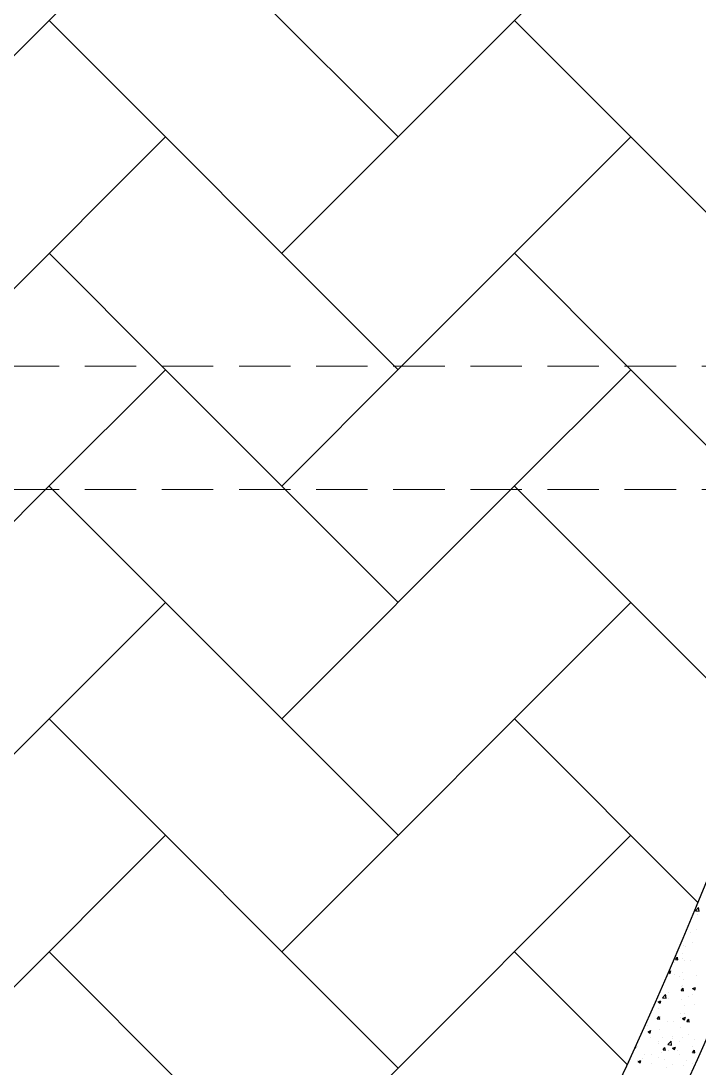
# Model space of a CAD drawing. Header units: millimetres. Extents: x 331487 to 517269, y 198509 to 399936.
# Drawn here: x 418527 to 420176, y 367043 to 369588 of the extents above; entities that cross this region are included whole.
import ezdxf

# ---------------------------------------------------------------- set-up
doc = ezdxf.new("R2010")
doc.units = ezdxf.units.MM
doc.header["$MEASUREMENT"] = 0
doc.linetypes.add('DASHED2', pattern=[0.375, 0.25, -0.125])
doc.layers.add('BEAM', color=1, linetype='Continuous', lineweight=5)
doc.layers.add('COLUMN', color=6, linetype='Continuous')

msp = doc.modelspace()

# ---------------------------------------------------------------- linework, layer by layer
at = {"layer": 'BEAM', "color": 253, "linetype": 'Continuous', "ltscale": 750}
for p, q in [((419444.2, 369306), (418595.7, 370154.5)), ((418030, 369023.2), (418878.5, 369871.7)), ((419161.4, 369023.2), (420009.9, 369871.7)), ((419435.5, 368749), (418595.7, 369588.9)), ((420566.9, 368749), (419727, 369588.9)), ((418321.5, 368749), (418878.5, 369306)), ((419452.9, 368749), (420009.9, 369306)), ((418869.8, 368749), (418595.7, 369023.2)), ((420001.2, 368749), (419727, 369023.2)), ((418587.2, 368449), (418878.5, 368740.3)), ((419169.8, 368449), (418869.8, 368749)), ((419161.4, 368457.5), (419452.9, 368749)), ((419444.2, 368740.3), (419435.5, 368749)), ((419718.6, 368449), (420009.9, 368740.3)), ((420301.2, 368449), (420001.2, 368749)), ((418604.1, 368449), (418595.7, 368457.5)), ((419735.5, 368449), (419727, 368457.5)), ((418030, 367891.8), (418587.2, 368449)), ((419444.2, 367609), (418604.1, 368449)), ((419161.4, 367891.8), (419718.6, 368449)), ((419444.2, 368174.6), (419169.8, 368449)), ((420331.6, 367853), (419735.5, 368449)), ((418030, 367326.1), (418878.5, 368174.6)), ((419161.4, 367326.1), (420009.9, 368174.6)), ((419444.2, 367043.3), (418595.7, 367891.8)), ((420173.3, 367445.5), (419727, 367891.8)), ((418030, 366760.4), (418878.5, 367609)), ((419161.4, 366760.4), (420009.9, 367609)), ((419444.2, 366477.6), (418595.7, 367326.1)), ((420001.4, 367051.8), (419727, 367326.1))]:
    msp.add_line(p, q, dxfattribs=at)
at = {"layer": 'BEAM', "linetype": 'DASHED2', "ltscale": 500}
for p, q in [((414745.1, 368749), (420826.4, 368749)), ((414745.1, 368449), (420755.1, 368449))]:
    msp.add_line(p, q, dxfattribs=at)
at = {"layer": 'COLUMN', "color": 2, "linetype": 'Continuous'}
for p, q in [((420167.3, 367425.6), (420175.1, 367433.8)), ((420176.1, 367424.2), (420175, 367433.7)), ((420167.2, 367425.5), (420176.1, 367424.2)), ((420171.3, 367415.4), (420171.3, 367415.4)), ((420175.8, 367423.8), (420175.8, 367423.8)), ((420145, 367375.9), (420145, 367375.9)), ((420156.4, 367372.7), (420156.4, 367372.7)), ((420170, 367379.2), (420170, 367379.2)), ((420137.7, 367341.9), (420137.7, 367341.9)), ((420143.7, 367339.8), (420143.7, 367339.8)), ((420160.2, 367348.6), (420160.2, 367348.6)), ((420118.5, 367306.8), (420123.3, 367312.5)), ((420118.5, 367306.8), (420124.5, 367306.2)), ((420124.5, 367306.2), (420123.3, 367312.5)), ((420136.4, 367308.6), (420136.4, 367308.6)), ((420136.5, 367321.9), (420136.5, 367321.9)), ((420155.3, 367305.3), (420155.3, 367305.3)), ((420102.2, 367277.3), (420107.7, 367279.4)), ((420105.7, 367273.4), (420107.7, 367279.4)), ((420117.4, 367300.3), (420117.4, 367300.3)), ((420140, 367303.6), (420140, 367303.6)), ((420101.7, 367276.1), (420105.7, 367273.4)), ((420117, 367270.8), (420117, 367270.8)), ((420129, 367265.9), (420129, 367265.9)), ((420135.2, 367275.3), (420135.2, 367275.3)), ((420138.1, 367257.4), (420138.1, 367257.4)), ((420170.4, 367268.6), (420170.4, 367268.6)), ((420132.4, 367231.5), (420137.2, 367237.3)), ((420132.4, 367231.5), (420138.4, 367231)), ((420134, 367242), (420134, 367242)), ((420135.9, 367244), (420135.9, 367244)), ((420138.4, 367231), (420137.2, 367237.3)), ((420160.4, 367236.5), (420167.4, 367239.2)), ((420160.4, 367236.5), (420165.4, 367233.1)), ((420165.4, 367233.1), (420167.4, 367239.2)), ((420165.8, 367234.7), (420165.8, 367234.7)), ((420076.4, 367204.2), (420083.4, 367206.9)), ((420076.4, 367204.2), (420081.3, 367200.9)), ((420081.3, 367200.9), (420083.4, 367206.9)), ((420087, 367214.2), (420095.9, 367212.8)), ((420087.1, 367214.3), (420094.8, 367222.4)), ((420095.9, 367212.8), (420094.8, 367222.3)), ((420097.1, 367220), (420097.1, 367220)), ((420101.5, 367212), (420101.5, 367212)), ((420102.6, 367226.4), (420102.6, 367226.4)), ((420132.8, 367208.7), (420132.8, 367208.7)), ((420150.5, 367217.7), (420150.5, 367217.7)), ((420159.9, 367222), (420159.9, 367222)), ((420076.3, 367187), (420076.3, 367187)), ((420082.3, 367202.3), (420082.3, 367202.3)), ((420139.5, 367195.3), (420139.5, 367195.3)), ((420164.5, 367198.6), (420164.5, 367198.6)), ((420074.5, 367162.6), (420079.4, 367168.3)), ((420074.5, 367162.6), (420080.5, 367162.1)), ((420077.6, 367168.9), (420077.6, 367168.9)), ((420080.5, 367162.1), (420079.4, 367168.3)), ((420081.1, 367169), (420081.1, 367169)), ((420081.4, 367167), (420081.4, 367167)), ((420098.7, 367155.5), (420098.7, 367155.5)), ((420113.2, 367155.9), (420113.2, 367155.9)), ((420131, 367166.6), (420131, 367166.6)), ((420131.6, 367175.4), (420131.6, 367175.4)), ((420136.1, 367164), (420143.1, 367166.6)), ((420136.1, 367164), (420141, 367160.6)), ((420138.2, 367159.2), (420138.2, 367159.2)), ((420139.7, 367177), (420139.7, 367177)), ((420141, 367160.6), (420143, 367166.6)), ((420146.3, 367156.3), (420151.1, 367162.1)), ((420146.3, 367156.3), (420152.2, 367155.8)), ((420152.2, 367155.8), (420151.1, 367162.1)), ((420152.1, 367153.2), (420152.1, 367153.2)), ((420050, 367147.5), (420050, 367147.5)), ((420052, 367131.7), (420059, 367134.4)), ((420052, 367131.7), (420057, 367128.3)), ((420057, 367128.3), (420059, 367134.4)), ((420079.9, 367135.8), (420079.9, 367135.8)), ((420130.4, 367142.2), (420130.4, 367142.2)), ((420057.7, 367118.1), (420057.7, 367118.1)), ((420077.3, 367107.3), (420077.3, 367107.3)), ((420078.6, 367102.5), (420078.6, 367102.5)), ((420086.9, 367116.4), (420086.9, 367116.4)), ((420100.3, 367100.3), (420108.1, 367108.4)), ((420109.1, 367098.8), (420108, 367108.3)), ((420111.1, 367115.8), (420111.1, 367115.8)), ((420111.9, 367119.7), (420111.9, 367119.7)), ((420129.2, 367108.9), (420129.2, 367108.9)), ((420135.6, 367117.3), (420135.6, 367117.3)), ((420149.8, 367124.7), (420149.8, 367124.7)), ((420164.5, 367113.5), (420164.5, 367113.5)), ((420020.4, 367093.3), (420022.7, 367093.1)), ((420022.7, 367093.1), (420022, 367096.7)), ((420027.3, 367095.4), (420027.3, 367095.4)), ((420060.6, 367077), (420060.6, 367077)), ((420085.6, 367080.3), (420085.6, 367080.3)), ((420088.4, 367087.4), (420093.2, 367093.1)), ((420088.4, 367087.4), (420094.4, 367086.9)), ((420094.4, 367086.8), (420093.2, 367093.1)), ((420100.2, 367100.2), (420109.1, 367098.8)), ((420101.2, 367085.4), (420101.2, 367085.4)), ((420111.7, 367091.4), (420118.7, 367094.1)), ((420111.7, 367091.4), (420116.7, 367088.1)), ((420116.7, 367088.1), (420118.7, 367094.1)), ((420123.5, 367085.3), (420123.5, 367085.3)), ((420127.9, 367075.6), (420127.9, 367075.6)), ((420159.6, 367095.4), (420159.6, 367095.4)), ((420160.1, 367081.1), (420165, 367086.8)), ((420160.1, 367081.1), (420166.1, 367080.6)), ((420166.1, 367080.6), (420165, 367086.8)), ((420006, 367055.8), (420006, 367055.8)), ((420026.1, 367062.1), (420026.1, 367062.1)), ((420027.7, 367059.2), (420034.7, 367061.9)), ((420027.7, 367059.2), (420032.7, 367055.8)), ((420032.7, 367055.8), (420034.7, 367061.9)), ((420038.3, 367067), (420038.3, 367067)), ((420042.9, 367075.4), (420042.9, 367075.4)), ((420059.4, 367053.5), (420059.4, 367053.5)), ((420077.4, 367069.2), (420077.4, 367069.2)), ((420091.7, 367064.7), (420091.7, 367064.7)), ((420112.7, 367051.3), (420112.7, 367051.3)), ((420139.4, 367050.4), (420139.4, 367050.4)), ((420145, 367062.4), (420145, 367062.4)), ((420160.3, 367054.1), (420160.3, 367054.1)), ((420097.2, 367045.8), (420097.2, 367045.8))]:
    msp.add_line(p, q, dxfattribs=at)
at = {"layer": 'COLUMN'}
for radius in [10508.3, 10658.3]:
    msp.add_arc((410459.2, 371453), radius, 298.48297, 358.12405, dxfattribs=at)

doc.saveas('drawing.dxf')
